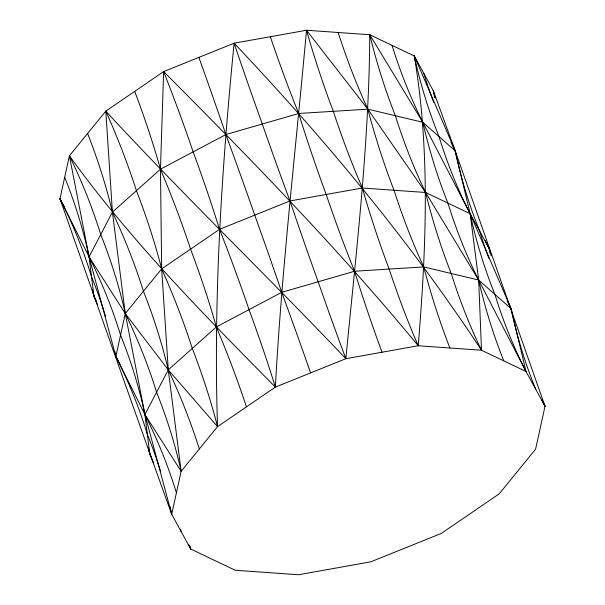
<?xml version="1.0" encoding="UTF-8"?>
<svg xmlns="http://www.w3.org/2000/svg" width="605" height="605" viewBox="0 0 605 605"><rect width="100%" height="100%" fill="white"/><g stroke="black" fill="none" stroke-linecap="round" stroke-linejoin="round"><path stroke-width="0.91" d="M542.488 401.183L545.022 406.227L526.017 371.478L481.497 350.242L418.229 345.75C338.83 249.434 251.672 159.97 163.645 71.594L160.461 169.196L161.664 268.892L168.281 369.874L181.129 471.295L171.707 514.273L190.704 549.022L235.232 570.265L298.499 574.75L370.88 561.811L441.355 533.406L499.201 493.861L535.599 449.205L545.022 406.227L455.194 150.826L433.293 90.727L414.296 55.978L369.768 34.735L306.501 30.25L234.12 43.189L163.645 71.594L105.799 111.139L69.401 155.795L59.978 198.773C96.861 304.065 133.841 409.328 171.707 514.273L144.92 414.546A638.169 520.973 12.4 0 0 120.539 335.041A638.169 520.973 12.4 0 0 89.086 256.792A638.169 520.973 12.4 0 0 64.674 177.288M275.366 387.102C281.854 267.834 295.792 149.17 306.501 30.25L367.863 109.172L425.633 192.488L478.676 280.039L526.017 371.478L511.059 308.58L470.161 213.724L422.812 122.286L369.768 34.735C369.141 143.151 356.3 250.924 345.848 358.697L275.366 387.102L217.528 426.638L181.129 471.295L144.92 414.546L115.842 356.519L89.056 256.792L69.401 155.795C129.909 239.792 202.834 313.609 275.366 387.102A638.169 150.781 62.1 0 0 249.026 309.624A638.169 150.781 62.1 0 0 219.517 229.355A638.169 150.781 62.1 0 0 193.161 151.87A638.169 150.781 62.1 0 0 163.653 71.602M153.526 462.795L149.806 454.173L144.92 414.546L125.265 313.549L112.417 212.121L105.799 111.139C183.776 195.627 266.729 275.298 345.848 358.697L418.229 345.75C426.132 249.373 430.473 151.779 414.296 55.978L455.194 150.826A638.169 545.135 -28.7 0 0 479.674 231.095A638.169 545.135 -28.7 0 0 488.908 258.418M450.884 142.266A638.169 545.135 -28.7 0 0 455.172 150.842L470.161 213.724L478.676 280.039L481.497 350.242C409.109 240.208 324.537 138.802 234.12 43.189C221.513 170.572 213.338 298.59 217.528 426.638L168.281 369.874L125.265 313.549L89.056 256.792L59.978 198.773A638.169 543.502 -7 0 1 91.484 276.614A638.169 543.502 -7 0 1 105.482 316.105M491.101 255.734L489.158 248.481L470.161 213.724L425.633 192.488L362.365 188.004L289.984 200.943L219.509 229.348L161.664 268.892L125.265 313.549L115.842 356.519L119.919 363.968M59.978 198.773L61.339 201.253M62.693 203.734L64.508 207.046M486.208 242.59L489.158 248.481M92.641 290.952L93.941 296.42L97.292 304.179M188.843 544.712L190.704 549.022M433.293 90.727L435.237 97.98M148.505 448.706L149.806 454.173A638.169 545.135 -28.7 0 1 151.802 458.045M511.278 310.38L511.059 308.58A638.169 545.135 -28.7 0 1 507.126 300.798M455.414 152.626L455.194 150.826L422.812 122.286A638.169 486.307 -64.5 0 1 392.048 45.345M96.324 301.078A638.169 545.135 -28.7 0 0 93.964 296.405L89.056 256.792L112.417 212.121L160.461 169.196L225.877 134.56L298.711 113.483L367.863 109.172L422.812 122.286A638.169 486.307 -64.5 0 0 447.912 203.099A638.169 486.307 -64.5 0 0 478.653 280.054M180.419 529.141A638.169 545.135 -28.7 0 1 181.19 531.659M160.575 471.363A638.169 543.502 -7 0 0 147.34 434.367A638.169 543.502 -7 0 0 115.873 356.511A638.169 543.502 -7 0 0 114.768 351.414M170.065 506.619A638.169 543.502 -7 0 1 171.737 514.273M246.439 406.863A638.169 250.462 55.6 0 0 216.34 326.957A638.169 250.462 55.6 0 0 190.575 249.116A638.169 250.462 55.6 0 0 160.476 169.203A638.169 250.462 55.6 0 0 134.711 91.363M310.599 372.884A638.169 45.299 68 0 0 281.748 292.321A638.169 45.299 68 0 0 254.743 215.138A638.169 45.299 68 0 0 225.884 134.567A638.169 45.299 68 0 0 198.879 57.384M345.848 358.712A638.169 61.922 73.9 0 1 318.154 281.764A638.169 61.922 73.9 0 1 289.984 200.958A638.169 61.922 73.9 0 1 262.29 124.01A638.169 61.922 73.9 0 1 234.12 43.205M449.87 347.988A638.169 353.441 -85.9 0 1 423.712 266.934A638.169 353.441 -85.9 0 1 394.006 190.235A638.169 353.441 -85.9 0 1 367.848 109.187A638.169 353.441 -85.9 0 1 338.15 32.481M481.482 350.257A638.169 428.098 -76.6 0 1 451.217 273.468A638.169 428.098 -76.6 0 1 425.617 192.503A638.169 428.098 -76.6 0 1 395.352 115.714A638.169 428.098 -76.6 0 1 369.753 34.75M503.776 360.852A638.169 486.307 -64.5 0 1 478.653 280.047M525.995 371.493A638.169 525.828 -48.6 0 1 494.882 294.302A638.169 525.828 -48.6 0 1 470.13 213.739A638.169 525.828 -48.6 0 1 439.018 136.548A638.169 525.828 -48.6 0 1 414.274 55.985M434.745 97.534A638.169 543.502 -7 0 1 433.263 90.727M433.656 102.298A638.169 545.135 -28.7 0 1 423.81 73.341M306.493 30.265A638.169 265.194 86.4 0 0 333.295 111.312A638.169 265.202 86.4 0 0 362.357 188.019A638.169 265.194 86.4 0 0 389.151 269.066A638.169 265.202 86.4 0 0 418.221 345.773M270.314 36.708A638.169 166.768 79.9 0 0 298.704 113.498A638.169 166.768 79.9 0 0 326.178 194.462A638.169 166.768 79.9 0 0 354.568 271.252A638.169 166.768 79.9 0 0 382.042 352.216M105.822 111.139A638.169 340.524 48.2 0 1 136.428 190.658A638.169 340.524 48.2 0 1 161.686 268.9M87.581 133.463A638.169 417.503 39.2 0 1 112.439 212.128A638.169 417.503 39.2 0 1 143.446 291.217A638.169 417.503 39.2 0 1 168.303 369.874A638.169 417.503 39.2 0 1 199.31 448.97M69.424 155.787A638.169 478.426 27.6 0 1 100.717 234.46A638.169 478.426 27.6 0 1 125.288 313.549A638.169 478.426 27.6 0 1 156.582 392.214A638.169 478.434 27.6 0 1 181.152 471.303M92.459 289.53A638.169 545.135 -28.7 0 1 93.964 296.412M485.195 240.593A638.169 543.502 -7 0 0 489.127 248.489A638.169 543.502 -7 0 0 490.231 253.586M161.686 268.892A638.169 340.524 48.2 0 1 192.284 348.404A638.169 340.524 48.2 0 1 217.55 426.646M535.538 388.849A638.169 545.135 -28.7 0 1 511.036 308.588L478.676 280.039L423.727 266.926L354.568 271.237L281.741 292.313L216.325 326.95L168.281 369.874L144.92 414.546A638.169 520.973 12.4 0 1 176.395 492.788M129.772 385.287A638.169 545.135 -28.7 0 1 130.688 387.745M148.323 447.284A638.169 545.135 -28.7 0 1 149.828 454.166M544.992 406.242A638.169 543.502 -7 0 1 541.83 399.928M190.151 546.406A638.169 525.828 -48.6 0 1 190.726 549.015"/></g></svg>
